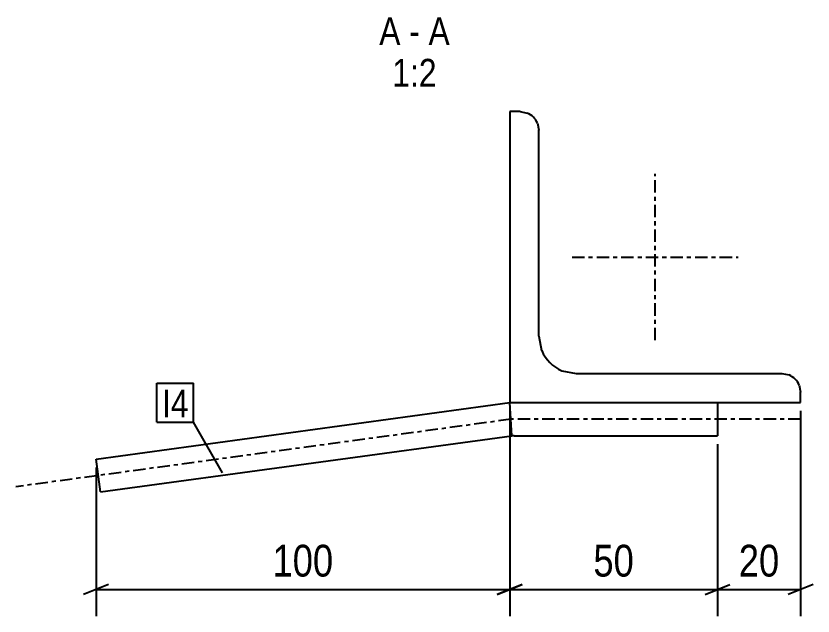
# Model space of a CAD drawing. Header units: millimetres. Extents: x 5 to 40932, y 5 to 1903.
# Drawn here: x 4.8 to 196.6, y 4.8 to 149.1 of the extents above; entities that cross this region are included whole.
import ezdxf

# ---------------------------------------------------------------- set-up
doc = ezdxf.new("R2010")
doc.units = ezdxf.units.MM
doc.linetypes.add('DXK_LINE_DOT2', pattern=[3.9198, 1.9599, -1.9599])
doc.linetypes.add('DXK_LINE_DOT3', pattern=[5.9187, 2.979, -0.9799, 0.9799, -0.9799])
for name, color, linetype in [('MÅLSÆTNING', 7, 'Continuous'), ('STÅL', 7, 'Continuous'), ('TEKST', 7, 'Continuous')]:
    doc.layers.add(name, color=color, linetype=linetype)
doc.styles.add('Arial Narrow', font='ARIALN.TTF', dxfattribs={"height": 0.2})

msp = doc.modelspace()

# ---------------------------------------------------------------- linework, layer by layer
at = {"layer": 'MÅLSÆTNING', "color": 7, "linetype": 'Continuous'}
for p, q in [((123.65, 54.12), (123.65, 4.8)), ((123.65, 54.12), (123.65, 4.8)), ((193.65, 54.12), (193.65, 4.8)), ((173.65, 46.12), (173.65, 4.8)), ((173.65, 46.12), (173.65, 4.8)), ((24.08, 40.56), (24.08, 4.8)), ((27.08, 12.4), (21.08, 10)), ((126.65, 12.4), (120.65, 10)), ((120.65, 10), (126.65, 12.4)), ((170.65, 10), (176.65, 12.4)), ((196.65, 12.4), (190.65, 10)), ((24.08, 11.2), (123.65, 11.2)), ((123.65, 11.2), (173.65, 11.2)), ((173.65, 11.2), (193.65, 11.2))]:
    msp.add_line(p, q, dxfattribs=at)
at = {"layer": 'STÅL', "color": 2, "linetype": 'Continuous'}
for p, q in [((126.15, 126.12), (123.65, 126.12)), ((123.65, 126.12), (123.65, 56.12)), ((126.15, 126.12), (127.87, 125.78)), ((130.31, 123.35), (130.65, 121.62)), ((130.65, 72.12), (130.65, 121.62)), ((130.65, 72.12), (131.33, 68.68)), ((136.2, 63.81), (139.65, 63.12)), ((139.65, 63.12), (189.15, 63.12)), ((189.15, 63.12), (190.87, 62.78)), ((193.31, 60.35), (193.65, 58.62)), ((193.65, 56.12), (193.65, 58.62)), ((24.08, 42.56), (123.65, 56.12)), ((124.19, 48.12), (123.65, 56.12)), ((123.65, 56.12), (193.65, 56.12)), ((173.65, 56.12), (173.65, 48.12)), ((25.16, 34.64), (124.19, 48.12)), ((124.69, 48.12), (124.19, 48.12)), ((124.69, 48.12), (173.65, 48.12)), ((25.16, 34.64), (24.08, 42.56))]:
    msp.add_line(p, q, dxfattribs=at)
at = {"layer": 'STÅL', "color": 7, "linetype": 'DXK_LINE_DOT3'}
for p, q in [((158.65, 71.12), (158.65, 111.12)), ((138.65, 91.12), (178.65, 91.12)), ((123.92, 52.12), (4.8, 35.9)), ((193.65, 52.12), (123.92, 52.12))]:
    msp.add_line(p, q, dxfattribs=at)
at = {"layer": 'STÅL', "color": 7, "linetype": 'DXK_LINE_DOT2'}
msp.add_line((123.65, 56.12), (173.65, 56.12), dxfattribs=at)
at = {"layer": 'STÅL', "color": 2, "linetype": 'Continuous'}
for centre, radius, start, end in [((126.15, 121.62), 4.5, 22.5, 67.5), ((139.65, 72.12), 9, 202.5, 247.5), ((189.15, 58.62), 4.5, 22.5, 67.5)]:
    msp.add_arc(centre, radius, start, end, dxfattribs=at)
at = {"layer": 'TEKST', "color": 7, "linetype": 'Continuous'}
for p, q in [((38.74, 60.79), (47.54, 60.79)), ((38.74, 51.39), (38.74, 60.79)), ((47.54, 51.39), (47.54, 60.79)), ((38.74, 51.39), (47.54, 51.39)), ((54.54, 39.26), (47.54, 51.39))]:
    msp.add_line(p, q, dxfattribs=at)

# ---------------------------------------------------------------- wipeouts: each hides what was drawn before it
at = {"color": 0}
for points in [[(82.78, 12.7), (82.78, 23.9), (64.95, 23.9), (64.95, 12.7)], [(155.13, 12.7), (155.13, 23.9), (142.18, 23.9), (142.18, 12.7)]]:
    msp.add_wipeout(points, dxfattribs=at).dxf.layer = 'MÅLSÆTNING'
at = {"color": 0, "linetype": 'Continuous'}
for points in [[(97.35, 142.12), (97.35, 149.12), (92.24, 149.12), (92.24, 142.12)], [(102, 142.12), (102, 149.12), (99.45, 149.12), (99.45, 142.12)], [(109.21, 142.12), (109.21, 149.12), (104.1, 149.12), (104.1, 142.12)], [(106.06, 132.12), (106.06, 139.12), (95.39, 139.12), (95.39, 132.12)]]:
    msp.add_wipeout(points, dxfattribs=at).dxf.layer = 'TEKST'

# ---------------------------------------------------------------- next in the draw order: texts
at = {"layer": 'MÅLSÆTNING', "color": 3, "style": 'Arial Narrow'}
for s, p in [('100', (66.55, 14.3)), ('50', (143.78, 14.3))]:
    msp.add_text(s, height=7.635, dxfattribs=at).set_placement(p)
at = {"layer": 'TEKST', "color": 3, "linetype": 'Continuous', "style": 'Arial Narrow'}
for s, height, p in [('A', 6.68, (92.24, 142.12)), ('A', 6.68, (104.1, 142.12)), ('-', 6.68, (99.45, 142.12)), ('1:2', 6.681, (95.39, 132.12))]:
    msp.add_text(s, height=height, dxfattribs=at).set_placement(p)

# ---------------------------------------------------------------- next in the draw order: wipeouts: each hides what was drawn before it
at = {"color": 0}
for points, layer in [([(190.12, 12.7), (190.12, 23.9), (177.17, 23.9), (177.17, 12.7)], 'MÅLSÆTNING'), ([(46.34, 52.59), (46.34, 59.59), (39.94, 59.59), (39.94, 52.59)], 'TEKST')]:
    msp.add_wipeout(points, dxfattribs=at).dxf.layer = layer

# ---------------------------------------------------------------- next in the draw order: linework, layer by layer
at = {"layer": 'MÅLSÆTNING', "color": 7, "linetype": 'Continuous'}
msp.add_line((170.65, 10), (176.65, 12.4), dxfattribs=at)

# ---------------------------------------------------------------- next in the draw order: texts
at = {"layer": 'MÅLSÆTNING', "color": 3, "style": 'Arial Narrow'}
msp.add_text('20', height=7.635, dxfattribs=at).set_placement((178.77, 14.3))

# ---------------------------------------------------------------- next in the draw order: wipeouts: each hides what was drawn before it
at = {"color": 0}
msp.add_wipeout([(46.34, 52.59), (46.34, 59.59), (39.94, 59.59), (39.94, 52.59)], dxfattribs=at).dxf.layer = 'TEKST'

# ---------------------------------------------------------------- next in the draw order: texts
at = {"layer": 'TEKST', "color": 3, "style": 'Arial Narrow'}
msp.add_text('I4', height=6.681, dxfattribs=at).set_placement((39.94, 52.59))

doc.saveas('drawing.dxf')
